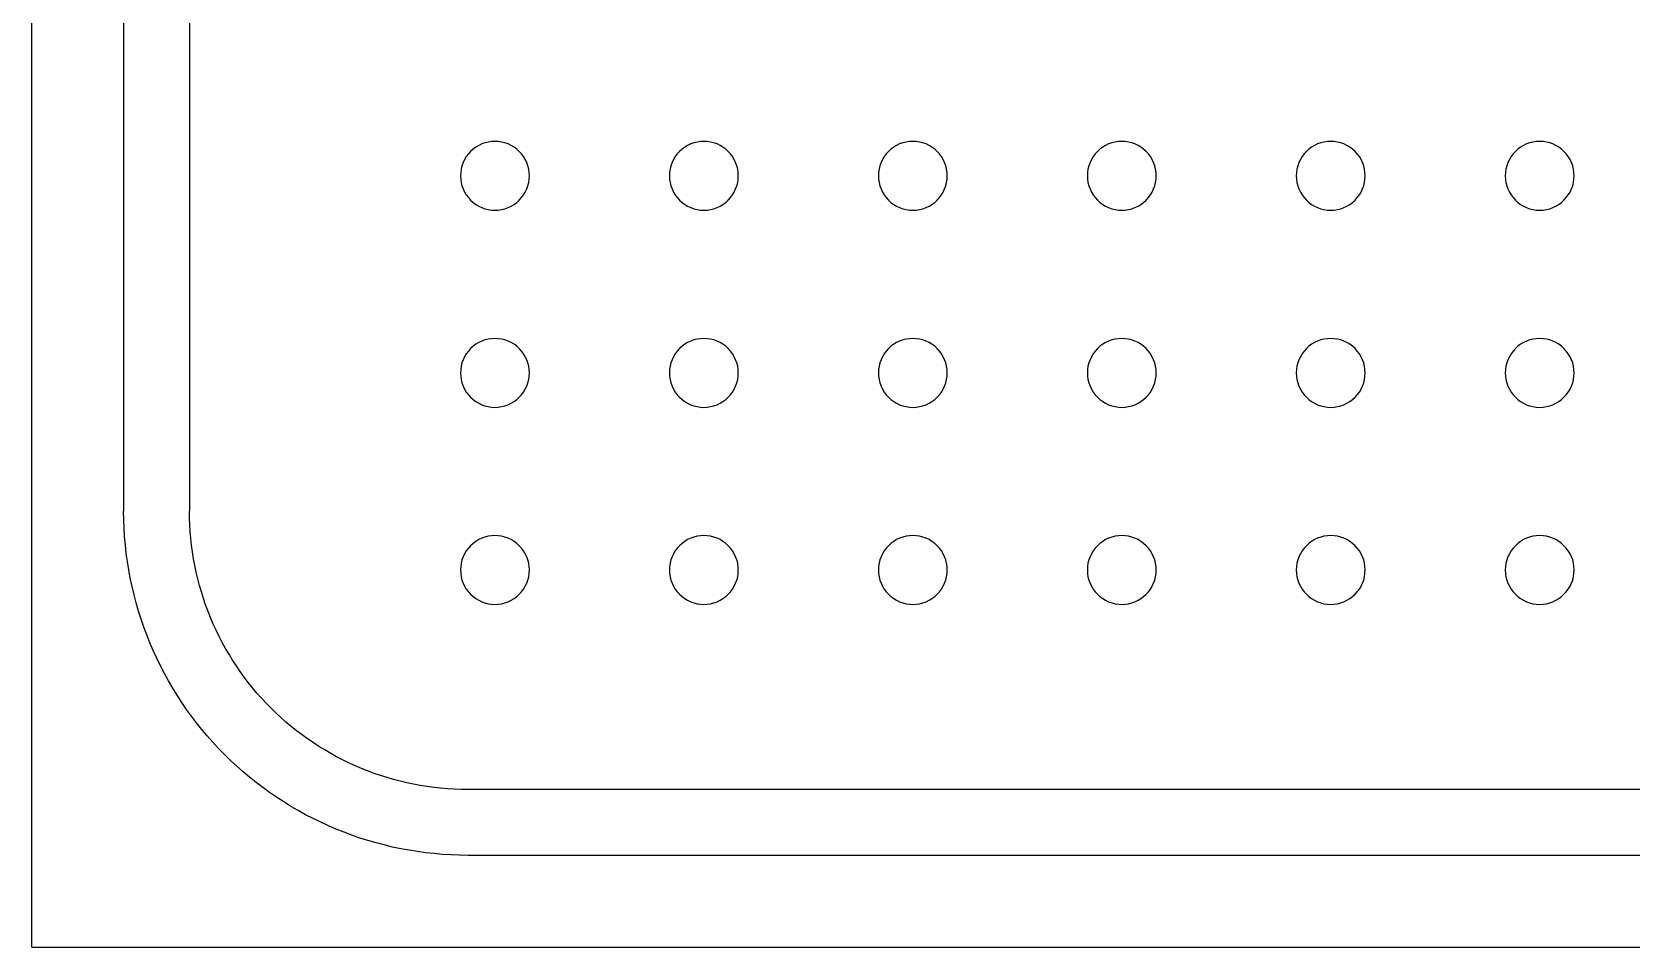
# Model space of a CAD drawing. Header units: millimetres. Extents: x -159872 to 386485, y -250577 to 158966.
# Drawn here: x 158739.1 to 158879.3, y 9639.6 to 9719.9 of the extents above; entities that cross this region are included whole.
import ezdxf

# ---------------------------------------------------------------- set-up
doc = ezdxf.new("R2010")
doc.units = ezdxf.units.MM
doc.layers.get('0').update_dxf_attribs({"lineweight": 25})
doc.layers.add('LDS-equipment-kitchen equipment', color=3, linetype='Continuous', lineweight=13)

# ---------------------------------------------------------------- blocks, each defined once
blk = doc.blocks.new('A$C41f9af21')
at = {"lineweight": 25, "transparency": 33554687}
for points in [[(110.91, 17.39, 0), (110.91, 187.2, 0)], [(118.95, 148.98, 0), (118.95, 55.61, 0)], [(124.72, 148.98, 0), (124.72, 55.61, 0)], [(458.78, 31.19, 0), (149.13, 31.19, 0)], [(458.78, 25.43, 0), (149.13, 25.43, 0)], [(110.91, 17.39, 0), (497, 17.39, 0)]]:
    blk.add_polyline3d(points, dxfattribs=at)
at = {"lineweight": 25}
for points in [[(148.48, 85.01, 0), (148.5, 84.72, 0), (148.54, 84.42, 0), (148.61, 84.14, 0), (148.71, 83.86, 0), (148.84, 83.59, 0), (148.99, 83.34, 0), (149.17, 83.1, 0), (149.36, 82.88, 0), (149.58, 82.68, 0), (149.82, 82.5, 0), (150.08, 82.35, 0), (150.34, 82.22, 0), (150.62, 82.12, 0), (150.91, 82.05, 0), (151.2, 82.01, 0), (151.5, 81.99, 0), (151.79, 82.01, 0), (152.09, 82.05, 0), (152.37, 82.12, 0), (152.65, 82.22, 0), (152.92, 82.35, 0), (153.18, 82.5, 0), (153.41, 82.68, 0), (153.63, 82.88, 0), (153.83, 83.1, 0), (154.01, 83.34, 0), (154.16, 83.59, 0), (154.29, 83.86, 0), (154.39, 84.14, 0), (154.46, 84.42, 0), (154.5, 84.72, 0), (154.52, 85.01, 0), (154.5, 85.31, 0), (154.46, 85.6, 0), (154.39, 85.89, 0), (154.29, 86.17, 0), (154.16, 86.43, 0), (154.01, 86.69, 0), (153.83, 86.93, 0), (153.63, 87.15, 0), (153.41, 87.34, 0), (153.18, 87.52, 0), (152.92, 87.67, 0), (152.65, 87.8, 0), (152.37, 87.9, 0), (152.09, 87.97, 0), (151.79, 88.02, 0), (151.5, 88.03, 0), (151.2, 88.02, 0), (150.91, 87.97, 0), (150.62, 87.9, 0), (150.34, 87.8, 0), (150.08, 87.67, 0), (149.82, 87.52, 0), (149.58, 87.34, 0), (149.36, 87.15, 0), (149.17, 86.93, 0), (148.99, 86.69, 0), (148.84, 86.43, 0), (148.71, 86.17, 0), (148.61, 85.89, 0), (148.54, 85.6, 0), (148.5, 85.31, 0), (148.48, 85.01, 0)], [(166.8, 85.01, 0), (166.81, 84.72, 0), (166.86, 84.42, 0), (166.93, 84.14, 0), (167.03, 83.86, 0), (167.16, 83.59, 0), (167.31, 83.34, 0), (167.48, 83.1, 0), (167.68, 82.88, 0), (167.9, 82.68, 0), (168.14, 82.5, 0), (168.39, 82.35, 0), (168.66, 82.22, 0), (168.94, 82.12, 0), (169.23, 82.05, 0), (169.52, 82.01, 0), (169.82, 81.99, 0), (170.11, 82.01, 0), (170.41, 82.05, 0), (170.69, 82.12, 0), (170.97, 82.22, 0), (171.24, 82.35, 0), (171.49, 82.5, 0), (171.73, 82.68, 0), (171.95, 82.88, 0), (172.15, 83.1, 0), (172.33, 83.34, 0), (172.48, 83.59, 0), (172.6, 83.86, 0), (172.7, 84.14, 0), (172.78, 84.42, 0), (172.82, 84.72, 0), (172.83, 85.01, 0), (172.82, 85.31, 0), (172.78, 85.6, 0), (172.7, 85.89, 0), (172.6, 86.17, 0), (172.48, 86.43, 0), (172.33, 86.69, 0), (172.15, 86.93, 0), (171.95, 87.15, 0), (171.73, 87.34, 0), (171.49, 87.52, 0), (171.24, 87.67, 0), (170.97, 87.8, 0), (170.69, 87.9, 0), (170.41, 87.97, 0), (170.11, 88.02, 0), (169.82, 88.03, 0), (169.52, 88.02, 0), (169.23, 87.97, 0), (168.94, 87.9, 0), (168.66, 87.8, 0), (168.39, 87.67, 0), (168.14, 87.52, 0), (167.9, 87.34, 0), (167.68, 87.15, 0), (167.48, 86.93, 0), (167.31, 86.69, 0), (167.16, 86.43, 0), (167.03, 86.17, 0), (166.93, 85.89, 0), (166.86, 85.6, 0), (166.81, 85.31, 0), (166.8, 85.01, 0)], [(185.12, 85.01, 0), (185.13, 84.72, 0), (185.18, 84.42, 0), (185.25, 84.14, 0), (185.35, 83.86, 0), (185.47, 83.59, 0), (185.63, 83.34, 0), (185.8, 83.1, 0), (186, 82.88, 0), (186.22, 82.68, 0), (186.46, 82.5, 0), (186.71, 82.35, 0), (186.98, 82.22, 0), (187.26, 82.12, 0), (187.55, 82.05, 0), (187.84, 82.01, 0), (188.13, 81.99, 0), (188.43, 82.01, 0), (188.72, 82.05, 0), (189.01, 82.12, 0), (189.29, 82.22, 0), (189.56, 82.35, 0), (189.81, 82.5, 0), (190.05, 82.68, 0), (190.27, 82.88, 0), (190.47, 83.1, 0), (190.64, 83.34, 0), (190.8, 83.59, 0), (190.92, 83.86, 0), (191.02, 84.14, 0), (191.09, 84.42, 0), (191.14, 84.72, 0), (191.15, 85.01, 0), (191.14, 85.31, 0), (191.09, 85.6, 0), (191.02, 85.89, 0), (190.92, 86.17, 0), (190.8, 86.43, 0), (190.64, 86.69, 0), (190.47, 86.93, 0), (190.27, 87.15, 0), (190.05, 87.34, 0), (189.81, 87.52, 0), (189.56, 87.67, 0), (189.29, 87.8, 0), (189.01, 87.9, 0), (188.72, 87.97, 0), (188.43, 88.02, 0), (188.13, 88.03, 0), (187.84, 88.02, 0), (187.55, 87.97, 0), (187.26, 87.9, 0), (186.98, 87.8, 0), (186.71, 87.67, 0), (186.46, 87.52, 0), (186.22, 87.34, 0), (186, 87.15, 0), (185.8, 86.93, 0), (185.63, 86.69, 0), (185.47, 86.43, 0), (185.35, 86.17, 0), (185.25, 85.89, 0), (185.18, 85.6, 0), (185.13, 85.31, 0), (185.12, 85.01, 0)], [(203.44, 85.01, 0), (203.45, 84.72, 0), (203.49, 84.42, 0), (203.57, 84.14, 0), (203.67, 83.86, 0), (203.79, 83.59, 0), (203.94, 83.34, 0), (204.12, 83.1, 0), (204.32, 82.88, 0), (204.54, 82.68, 0), (204.78, 82.5, 0), (205.03, 82.35, 0), (205.3, 82.22, 0), (205.58, 82.12, 0), (205.86, 82.05, 0), (206.16, 82.01, 0), (206.45, 81.99, 0), (206.75, 82.01, 0), (207.04, 82.05, 0), (207.33, 82.12, 0), (207.61, 82.22, 0), (207.88, 82.35, 0), (208.13, 82.5, 0), (208.37, 82.68, 0), (208.59, 82.88, 0), (208.79, 83.1, 0), (208.96, 83.34, 0), (209.11, 83.59, 0), (209.24, 83.86, 0), (209.34, 84.14, 0), (209.41, 84.42, 0), (209.46, 84.72, 0), (209.47, 85.01, 0), (209.46, 85.31, 0), (209.41, 85.6, 0), (209.34, 85.89, 0), (209.24, 86.17, 0), (209.11, 86.43, 0), (208.96, 86.69, 0), (208.79, 86.93, 0), (208.59, 87.15, 0), (208.37, 87.34, 0), (208.13, 87.52, 0), (207.88, 87.67, 0), (207.61, 87.8, 0), (207.33, 87.9, 0), (207.04, 87.97, 0), (206.75, 88.02, 0), (206.45, 88.03, 0), (206.16, 88.02, 0), (205.86, 87.97, 0), (205.58, 87.9, 0), (205.3, 87.8, 0), (205.03, 87.67, 0), (204.78, 87.52, 0), (204.54, 87.34, 0), (204.32, 87.15, 0), (204.12, 86.93, 0), (203.94, 86.69, 0), (203.79, 86.43, 0), (203.67, 86.17, 0), (203.57, 85.89, 0), (203.49, 85.6, 0), (203.45, 85.31, 0), (203.44, 85.01, 0)], [(221.75, 85.01, 0), (221.77, 84.72, 0), (221.81, 84.42, 0), (221.88, 84.14, 0), (221.98, 83.86, 0), (222.11, 83.59, 0), (222.26, 83.34, 0), (222.44, 83.1, 0), (222.64, 82.88, 0), (222.86, 82.68, 0), (223.09, 82.5, 0), (223.35, 82.35, 0), (223.62, 82.22, 0), (223.9, 82.12, 0), (224.18, 82.05, 0), (224.48, 82.01, 0), (224.77, 81.99, 0), (225.07, 82.01, 0), (225.36, 82.05, 0), (225.65, 82.12, 0), (225.93, 82.22, 0), (226.19, 82.35, 0), (226.45, 82.5, 0), (226.69, 82.68, 0), (226.91, 82.88, 0), (227.1, 83.1, 0), (227.28, 83.34, 0), (227.43, 83.59, 0), (227.56, 83.86, 0), (227.66, 84.14, 0), (227.73, 84.42, 0), (227.77, 84.72, 0), (227.79, 85.01, 0), (227.77, 85.31, 0), (227.73, 85.6, 0), (227.66, 85.89, 0), (227.56, 86.17, 0), (227.43, 86.43, 0), (227.28, 86.69, 0), (227.1, 86.93, 0), (226.91, 87.15, 0), (226.69, 87.34, 0), (226.45, 87.52, 0), (226.19, 87.67, 0), (225.93, 87.8, 0), (225.65, 87.9, 0), (225.36, 87.97, 0), (225.07, 88.02, 0), (224.77, 88.03, 0), (224.48, 88.02, 0), (224.18, 87.97, 0), (223.9, 87.9, 0), (223.62, 87.8, 0), (223.35, 87.67, 0), (223.09, 87.52, 0), (222.86, 87.34, 0), (222.64, 87.15, 0), (222.44, 86.93, 0), (222.26, 86.69, 0), (222.11, 86.43, 0), (221.98, 86.17, 0), (221.88, 85.89, 0), (221.81, 85.6, 0), (221.77, 85.31, 0), (221.75, 85.01, 0)], [(240.07, 85.01, 0), (240.09, 84.72, 0), (240.13, 84.42, 0), (240.2, 84.14, 0), (240.3, 83.86, 0), (240.43, 83.59, 0), (240.58, 83.34, 0), (240.76, 83.1, 0), (240.96, 82.88, 0), (241.18, 82.68, 0), (241.41, 82.5, 0), (241.67, 82.35, 0), (241.93, 82.22, 0), (242.21, 82.12, 0), (242.5, 82.05, 0), (242.79, 82.01, 0), (243.09, 81.99, 0), (243.39, 82.01, 0), (243.68, 82.05, 0), (243.97, 82.12, 0), (244.24, 82.22, 0), (244.51, 82.35, 0), (244.77, 82.5, 0), (245, 82.68, 0), (245.22, 82.88, 0), (245.42, 83.1, 0), (245.6, 83.34, 0), (245.75, 83.59, 0), (245.88, 83.86, 0), (245.98, 84.14, 0), (246.05, 84.42, 0), (246.09, 84.72, 0), (246.11, 85.01, 0), (246.09, 85.31, 0), (246.05, 85.6, 0), (245.98, 85.89, 0), (245.88, 86.17, 0), (245.75, 86.43, 0), (245.6, 86.69, 0), (245.42, 86.93, 0), (245.22, 87.15, 0), (245, 87.34, 0), (244.77, 87.52, 0), (244.51, 87.67, 0), (244.24, 87.8, 0), (243.97, 87.9, 0), (243.68, 87.97, 0), (243.39, 88.02, 0), (243.09, 88.03, 0), (242.79, 88.02, 0), (242.5, 87.97, 0), (242.21, 87.9, 0), (241.93, 87.8, 0), (241.67, 87.67, 0), (241.41, 87.52, 0), (241.18, 87.34, 0), (240.96, 87.15, 0), (240.76, 86.93, 0), (240.58, 86.69, 0), (240.43, 86.43, 0), (240.3, 86.17, 0), (240.2, 85.89, 0), (240.13, 85.6, 0), (240.09, 85.31, 0), (240.07, 85.01, 0)], [(148.48, 67.73, 0), (148.5, 67.44, 0), (148.54, 67.14, 0), (148.61, 66.85, 0), (148.71, 66.58, 0), (148.84, 66.31, 0), (148.99, 66.05, 0), (149.17, 65.82, 0), (149.36, 65.6, 0), (149.58, 65.4, 0), (149.82, 65.22, 0), (150.08, 65.07, 0), (150.34, 64.94, 0), (150.62, 64.84, 0), (150.91, 64.77, 0), (151.2, 64.73, 0), (151.5, 64.71, 0), (151.79, 64.73, 0), (152.09, 64.77, 0), (152.37, 64.84, 0), (152.65, 64.94, 0), (152.92, 65.07, 0), (153.18, 65.22, 0), (153.41, 65.4, 0), (153.63, 65.6, 0), (153.83, 65.82, 0), (154.01, 66.05, 0), (154.16, 66.31, 0), (154.29, 66.58, 0), (154.39, 66.85, 0), (154.46, 67.14, 0), (154.5, 67.44, 0), (154.52, 67.73, 0), (154.5, 68.03, 0), (154.46, 68.32, 0), (154.39, 68.61, 0), (154.29, 68.89, 0), (154.16, 69.15, 0), (154.01, 69.41, 0), (153.83, 69.65, 0), (153.63, 69.86, 0), (153.41, 70.06, 0), (153.18, 70.24, 0), (152.92, 70.39, 0), (152.65, 70.52, 0), (152.37, 70.62, 0), (152.09, 70.69, 0), (151.79, 70.73, 0), (151.5, 70.75, 0), (151.2, 70.73, 0), (150.91, 70.69, 0), (150.62, 70.62, 0), (150.34, 70.52, 0), (150.08, 70.39, 0), (149.82, 70.24, 0), (149.58, 70.06, 0), (149.36, 69.86, 0), (149.17, 69.65, 0), (148.99, 69.41, 0), (148.84, 69.15, 0), (148.71, 68.89, 0), (148.61, 68.61, 0), (148.54, 68.32, 0), (148.5, 68.03, 0), (148.48, 67.73, 0)], [(166.8, 67.73, 0), (166.81, 67.44, 0), (166.86, 67.14, 0), (166.93, 66.85, 0), (167.03, 66.58, 0), (167.16, 66.31, 0), (167.31, 66.05, 0), (167.48, 65.82, 0), (167.68, 65.6, 0), (167.9, 65.4, 0), (168.14, 65.22, 0), (168.39, 65.07, 0), (168.66, 64.94, 0), (168.94, 64.84, 0), (169.23, 64.77, 0), (169.52, 64.73, 0), (169.82, 64.71, 0), (170.11, 64.73, 0), (170.41, 64.77, 0), (170.69, 64.84, 0), (170.97, 64.94, 0), (171.24, 65.07, 0), (171.49, 65.22, 0), (171.73, 65.4, 0), (171.95, 65.6, 0), (172.15, 65.82, 0), (172.33, 66.05, 0), (172.48, 66.31, 0), (172.6, 66.58, 0), (172.7, 66.85, 0), (172.78, 67.14, 0), (172.82, 67.44, 0), (172.83, 67.73, 0), (172.82, 68.03, 0), (172.78, 68.32, 0), (172.7, 68.61, 0), (172.6, 68.89, 0), (172.48, 69.15, 0), (172.33, 69.41, 0), (172.15, 69.65, 0), (171.95, 69.86, 0), (171.73, 70.06, 0), (171.49, 70.24, 0), (171.24, 70.39, 0), (170.97, 70.52, 0), (170.69, 70.62, 0), (170.41, 70.69, 0), (170.11, 70.73, 0), (169.82, 70.75, 0), (169.52, 70.73, 0), (169.23, 70.69, 0), (168.94, 70.62, 0), (168.66, 70.52, 0), (168.39, 70.39, 0), (168.14, 70.24, 0), (167.9, 70.06, 0), (167.68, 69.86, 0), (167.48, 69.65, 0), (167.31, 69.41, 0), (167.16, 69.15, 0), (167.03, 68.89, 0), (166.93, 68.61, 0), (166.86, 68.32, 0), (166.81, 68.03, 0), (166.8, 67.73, 0)], [(185.12, 67.73, 0), (185.13, 67.44, 0), (185.18, 67.14, 0), (185.25, 66.85, 0), (185.35, 66.58, 0), (185.47, 66.31, 0), (185.63, 66.05, 0), (185.8, 65.82, 0), (186, 65.6, 0), (186.22, 65.4, 0), (186.46, 65.22, 0), (186.71, 65.07, 0), (186.98, 64.94, 0), (187.26, 64.84, 0), (187.55, 64.77, 0), (187.84, 64.73, 0), (188.13, 64.71, 0), (188.43, 64.73, 0), (188.72, 64.77, 0), (189.01, 64.84, 0), (189.29, 64.94, 0), (189.56, 65.07, 0), (189.81, 65.22, 0), (190.05, 65.4, 0), (190.27, 65.6, 0), (190.47, 65.82, 0), (190.64, 66.05, 0), (190.8, 66.31, 0), (190.92, 66.58, 0), (191.02, 66.85, 0), (191.09, 67.14, 0), (191.14, 67.44, 0), (191.15, 67.73, 0), (191.14, 68.03, 0), (191.09, 68.32, 0), (191.02, 68.61, 0), (190.92, 68.89, 0), (190.8, 69.15, 0), (190.64, 69.41, 0), (190.47, 69.65, 0), (190.27, 69.86, 0), (190.05, 70.06, 0), (189.81, 70.24, 0), (189.56, 70.39, 0), (189.29, 70.52, 0), (189.01, 70.62, 0), (188.72, 70.69, 0), (188.43, 70.73, 0), (188.13, 70.75, 0), (187.84, 70.73, 0), (187.55, 70.69, 0), (187.26, 70.62, 0), (186.98, 70.52, 0), (186.71, 70.39, 0), (186.46, 70.24, 0), (186.22, 70.06, 0), (186, 69.86, 0), (185.8, 69.65, 0), (185.63, 69.41, 0), (185.47, 69.15, 0), (185.35, 68.89, 0), (185.25, 68.61, 0), (185.18, 68.32, 0), (185.13, 68.03, 0), (185.12, 67.73, 0)], [(203.44, 67.73, 0), (203.45, 67.44, 0), (203.49, 67.14, 0), (203.57, 66.85, 0), (203.67, 66.58, 0), (203.79, 66.31, 0), (203.94, 66.05, 0), (204.12, 65.82, 0), (204.32, 65.6, 0), (204.54, 65.4, 0), (204.78, 65.22, 0), (205.03, 65.07, 0), (205.3, 64.94, 0), (205.58, 64.84, 0), (205.86, 64.77, 0), (206.16, 64.73, 0), (206.45, 64.71, 0), (206.75, 64.73, 0), (207.04, 64.77, 0), (207.33, 64.84, 0), (207.61, 64.94, 0), (207.88, 65.07, 0), (208.13, 65.22, 0), (208.37, 65.4, 0), (208.59, 65.6, 0), (208.79, 65.82, 0), (208.96, 66.05, 0), (209.11, 66.31, 0), (209.24, 66.58, 0), (209.34, 66.85, 0), (209.41, 67.14, 0), (209.46, 67.44, 0), (209.47, 67.73, 0), (209.46, 68.03, 0), (209.41, 68.32, 0), (209.34, 68.61, 0), (209.24, 68.89, 0), (209.11, 69.15, 0), (208.96, 69.41, 0), (208.79, 69.65, 0), (208.59, 69.86, 0), (208.37, 70.06, 0), (208.13, 70.24, 0), (207.88, 70.39, 0), (207.61, 70.52, 0), (207.33, 70.62, 0), (207.04, 70.69, 0), (206.75, 70.73, 0), (206.45, 70.75, 0), (206.16, 70.73, 0), (205.86, 70.69, 0), (205.58, 70.62, 0), (205.3, 70.52, 0), (205.03, 70.39, 0), (204.78, 70.24, 0), (204.54, 70.06, 0), (204.32, 69.86, 0), (204.12, 69.65, 0), (203.94, 69.41, 0), (203.79, 69.15, 0), (203.67, 68.89, 0), (203.57, 68.61, 0), (203.49, 68.32, 0), (203.45, 68.03, 0), (203.44, 67.73, 0)], [(221.75, 67.73, 0), (221.77, 67.44, 0), (221.81, 67.14, 0), (221.88, 66.85, 0), (221.98, 66.58, 0), (222.11, 66.31, 0), (222.26, 66.05, 0), (222.44, 65.82, 0), (222.64, 65.6, 0), (222.86, 65.4, 0), (223.09, 65.22, 0), (223.35, 65.07, 0), (223.62, 64.94, 0), (223.9, 64.84, 0), (224.18, 64.77, 0), (224.48, 64.73, 0), (224.77, 64.71, 0), (225.07, 64.73, 0), (225.36, 64.77, 0), (225.65, 64.84, 0), (225.93, 64.94, 0), (226.19, 65.07, 0), (226.45, 65.22, 0), (226.69, 65.4, 0), (226.91, 65.6, 0), (227.1, 65.82, 0), (227.28, 66.05, 0), (227.43, 66.31, 0), (227.56, 66.58, 0), (227.66, 66.85, 0), (227.73, 67.14, 0), (227.77, 67.44, 0), (227.79, 67.73, 0), (227.77, 68.03, 0), (227.73, 68.32, 0), (227.66, 68.61, 0), (227.56, 68.89, 0), (227.43, 69.15, 0), (227.28, 69.41, 0), (227.1, 69.65, 0), (226.91, 69.86, 0), (226.69, 70.06, 0), (226.45, 70.24, 0), (226.19, 70.39, 0), (225.93, 70.52, 0), (225.65, 70.62, 0), (225.36, 70.69, 0), (225.07, 70.73, 0), (224.77, 70.75, 0), (224.48, 70.73, 0), (224.18, 70.69, 0), (223.9, 70.62, 0), (223.62, 70.52, 0), (223.35, 70.39, 0), (223.09, 70.24, 0), (222.86, 70.06, 0), (222.64, 69.86, 0), (222.44, 69.65, 0), (222.26, 69.41, 0), (222.11, 69.15, 0), (221.98, 68.89, 0), (221.88, 68.61, 0), (221.81, 68.32, 0), (221.77, 68.03, 0), (221.75, 67.73, 0)], [(240.07, 67.73, 0), (240.09, 67.44, 0), (240.13, 67.14, 0), (240.2, 66.85, 0), (240.3, 66.58, 0), (240.43, 66.31, 0), (240.58, 66.05, 0), (240.76, 65.82, 0), (240.96, 65.6, 0), (241.18, 65.4, 0), (241.41, 65.22, 0), (241.67, 65.07, 0), (241.93, 64.94, 0), (242.21, 64.84, 0), (242.5, 64.77, 0), (242.79, 64.73, 0), (243.09, 64.71, 0), (243.39, 64.73, 0), (243.68, 64.77, 0), (243.97, 64.84, 0), (244.24, 64.94, 0), (244.51, 65.07, 0), (244.77, 65.22, 0), (245, 65.4, 0), (245.22, 65.6, 0), (245.42, 65.82, 0), (245.6, 66.05, 0), (245.75, 66.31, 0), (245.88, 66.58, 0), (245.98, 66.85, 0), (246.05, 67.14, 0), (246.09, 67.44, 0), (246.11, 67.73, 0), (246.09, 68.03, 0), (246.05, 68.32, 0), (245.98, 68.61, 0), (245.88, 68.89, 0), (245.75, 69.15, 0), (245.6, 69.41, 0), (245.42, 69.65, 0), (245.22, 69.86, 0), (245, 70.06, 0), (244.77, 70.24, 0), (244.51, 70.39, 0), (244.24, 70.52, 0), (243.97, 70.62, 0), (243.68, 70.69, 0), (243.39, 70.73, 0), (243.09, 70.75, 0), (242.79, 70.73, 0), (242.5, 70.69, 0), (242.21, 70.62, 0), (241.93, 70.52, 0), (241.67, 70.39, 0), (241.41, 70.24, 0), (241.18, 70.06, 0), (240.96, 69.86, 0), (240.76, 69.65, 0), (240.58, 69.41, 0), (240.43, 69.15, 0), (240.3, 68.89, 0), (240.2, 68.61, 0), (240.13, 68.32, 0), (240.09, 68.03, 0), (240.07, 67.73, 0)], [(149.13, 25.43, 0), (148.39, 25.44, 0), (147.65, 25.47, 0), (146.91, 25.51, 0), (146.17, 25.58, 0), (145.44, 25.66, 0), (144.7, 25.76, 0), (143.97, 25.88, 0), (143.24, 26.01, 0), (142.52, 26.16, 0), (141.8, 26.34, 0), (141.08, 26.52, 0), (140.37, 26.73, 0), (139.66, 26.95, 0), (138.96, 27.2, 0), (138.27, 27.45, 0), (137.58, 27.73, 0), (136.9, 28.02, 0), (136.23, 28.33, 0), (135.56, 28.65, 0), (134.9, 28.99, 0), (134.26, 29.35, 0), (133.62, 29.72, 0), (132.99, 30.11, 0), (132.36, 30.52, 0), (131.75, 30.94, 0), (131.15, 31.37, 0), (130.56, 31.82, 0), (129.99, 32.28, 0), (129.42, 32.76, 0), (128.86, 33.25, 0), (128.32, 33.75, 0), (127.79, 34.27, 0), (127.27, 34.8, 0), (126.77, 35.34, 0), (126.28, 35.9, 0), (125.8, 36.46, 0), (125.34, 37.04, 0), (124.89, 37.63, 0), (124.46, 38.23, 0), (124.04, 38.84, 0), (123.64, 39.46, 0), (123.25, 40.09, 0), (122.87, 40.73, 0), (122.52, 41.38, 0), (122.18, 42.04, 0), (121.85, 42.71, 0), (121.54, 43.38, 0), (121.25, 44.06, 0), (120.98, 44.75, 0), (120.72, 45.44, 0), (120.48, 46.14, 0), (120.25, 46.85, 0), (120.05, 47.56, 0), (119.86, 48.28, 0), (119.69, 49, 0), (119.53, 49.72, 0), (119.4, 50.45, 0), (119.28, 51.18, 0), (119.18, 51.91, 0), (119.1, 52.65, 0), (119.04, 53.39, 0), (118.99, 54.13, 0), (118.96, 54.87, 0), (118.95, 55.61, 0)], [(149.13, 31.19, 0), (148.53, 31.2, 0), (147.93, 31.22, 0), (147.33, 31.26, 0), (146.74, 31.31, 0), (146.14, 31.38, 0), (145.55, 31.46, 0), (144.96, 31.55, 0), (144.37, 31.66, 0), (143.78, 31.79, 0), (143.2, 31.93, 0), (142.62, 32.08, 0), (142.04, 32.25, 0), (141.47, 32.43, 0), (140.91, 32.62, 0), (140.34, 32.83, 0), (139.79, 33.05, 0), (139.24, 33.29, 0), (138.69, 33.54, 0), (138.15, 33.8, 0), (137.62, 34.08, 0), (137.1, 34.37, 0), (136.58, 34.67, 0), (136.07, 34.98, 0), (135.57, 35.31, 0), (135.07, 35.65, 0), (134.59, 36, 0), (134.11, 36.36, 0), (133.64, 36.74, 0), (133.18, 37.12, 0), (132.73, 37.52, 0), (132.3, 37.93, 0), (131.87, 38.34, 0), (131.45, 38.77, 0), (131.04, 39.21, 0), (130.64, 39.66, 0), (130.26, 40.12, 0), (129.88, 40.59, 0), (129.52, 41.06, 0), (129.17, 41.55, 0), (128.83, 42.04, 0), (128.5, 42.55, 0), (128.19, 43.06, 0), (127.89, 43.57, 0), (127.6, 44.1, 0), (127.32, 44.63, 0), (127.06, 45.17, 0), (126.81, 45.71, 0), (126.57, 46.27, 0), (126.35, 46.82, 0), (126.14, 47.38, 0), (125.95, 47.95, 0), (125.77, 48.52, 0), (125.6, 49.1, 0), (125.45, 49.68, 0), (125.31, 50.26, 0), (125.19, 50.85, 0), (125.08, 51.43, 0), (124.98, 52.03, 0), (124.9, 52.62, 0), (124.83, 53.22, 0), (124.78, 53.81, 0), (124.75, 54.41, 0), (124.72, 55.01, 0), (124.72, 55.61, 0)], [(148.48, 50.45, 0), (148.5, 50.15, 0), (148.54, 49.86, 0), (148.61, 49.57, 0), (148.71, 49.29, 0), (148.84, 49.03, 0), (148.99, 48.77, 0), (149.17, 48.53, 0), (149.36, 48.32, 0), (149.58, 48.12, 0), (149.82, 47.94, 0), (150.08, 47.79, 0), (150.34, 47.66, 0), (150.62, 47.56, 0), (150.91, 47.49, 0), (151.2, 47.45, 0), (151.5, 47.43, 0), (151.79, 47.45, 0), (152.09, 47.49, 0), (152.37, 47.56, 0), (152.65, 47.66, 0), (152.92, 47.79, 0), (153.18, 47.94, 0), (153.41, 48.12, 0), (153.63, 48.32, 0), (153.83, 48.53, 0), (154.01, 48.77, 0), (154.16, 49.03, 0), (154.29, 49.29, 0), (154.39, 49.57, 0), (154.46, 49.86, 0), (154.5, 50.15, 0), (154.52, 50.45, 0), (154.5, 50.75, 0), (154.46, 51.04, 0), (154.39, 51.33, 0), (154.29, 51.6, 0), (154.16, 51.87, 0), (154.01, 52.13, 0), (153.83, 52.36, 0), (153.63, 52.58, 0), (153.41, 52.78, 0), (153.18, 52.96, 0), (152.92, 53.11, 0), (152.65, 53.24, 0), (152.37, 53.34, 0), (152.09, 53.41, 0), (151.79, 53.45, 0), (151.5, 53.47, 0), (151.2, 53.45, 0), (150.91, 53.41, 0), (150.62, 53.34, 0), (150.34, 53.24, 0), (150.08, 53.11, 0), (149.82, 52.96, 0), (149.58, 52.78, 0), (149.36, 52.58, 0), (149.17, 52.36, 0), (148.99, 52.13, 0), (148.84, 51.87, 0), (148.71, 51.6, 0), (148.61, 51.33, 0), (148.54, 51.04, 0), (148.5, 50.75, 0), (148.48, 50.45, 0)], [(166.8, 50.45, 0), (166.81, 50.15, 0), (166.86, 49.86, 0), (166.93, 49.57, 0), (167.03, 49.29, 0), (167.16, 49.03, 0), (167.31, 48.77, 0), (167.48, 48.53, 0), (167.68, 48.32, 0), (167.9, 48.12, 0), (168.14, 47.94, 0), (168.39, 47.79, 0), (168.66, 47.66, 0), (168.94, 47.56, 0), (169.23, 47.49, 0), (169.52, 47.45, 0), (169.82, 47.43, 0), (170.11, 47.45, 0), (170.41, 47.49, 0), (170.69, 47.56, 0), (170.97, 47.66, 0), (171.24, 47.79, 0), (171.49, 47.94, 0), (171.73, 48.12, 0), (171.95, 48.32, 0), (172.15, 48.53, 0), (172.33, 48.77, 0), (172.48, 49.03, 0), (172.6, 49.29, 0), (172.7, 49.57, 0), (172.78, 49.86, 0), (172.82, 50.15, 0), (172.83, 50.45, 0), (172.82, 50.75, 0), (172.78, 51.04, 0), (172.7, 51.33, 0), (172.6, 51.6, 0), (172.48, 51.87, 0), (172.33, 52.13, 0), (172.15, 52.36, 0), (171.95, 52.58, 0), (171.73, 52.78, 0), (171.49, 52.96, 0), (171.24, 53.11, 0), (170.97, 53.24, 0), (170.69, 53.34, 0), (170.41, 53.41, 0), (170.11, 53.45, 0), (169.82, 53.47, 0), (169.52, 53.45, 0), (169.23, 53.41, 0), (168.94, 53.34, 0), (168.66, 53.24, 0), (168.39, 53.11, 0), (168.14, 52.96, 0), (167.9, 52.78, 0), (167.68, 52.58, 0), (167.48, 52.36, 0), (167.31, 52.13, 0), (167.16, 51.87, 0), (167.03, 51.6, 0), (166.93, 51.33, 0), (166.86, 51.04, 0), (166.81, 50.75, 0), (166.8, 50.45, 0)], [(185.12, 50.45, 0), (185.13, 50.15, 0), (185.18, 49.86, 0), (185.25, 49.57, 0), (185.35, 49.29, 0), (185.47, 49.03, 0), (185.63, 48.77, 0), (185.8, 48.53, 0), (186, 48.32, 0), (186.22, 48.12, 0), (186.46, 47.94, 0), (186.71, 47.79, 0), (186.98, 47.66, 0), (187.26, 47.56, 0), (187.55, 47.49, 0), (187.84, 47.45, 0), (188.13, 47.43, 0), (188.43, 47.45, 0), (188.72, 47.49, 0), (189.01, 47.56, 0), (189.29, 47.66, 0), (189.56, 47.79, 0), (189.81, 47.94, 0), (190.05, 48.12, 0), (190.27, 48.32, 0), (190.47, 48.53, 0), (190.64, 48.77, 0), (190.8, 49.03, 0), (190.92, 49.29, 0), (191.02, 49.57, 0), (191.09, 49.86, 0), (191.14, 50.15, 0), (191.15, 50.45, 0), (191.14, 50.75, 0), (191.09, 51.04, 0), (191.02, 51.33, 0), (190.92, 51.6, 0), (190.8, 51.87, 0), (190.64, 52.13, 0), (190.47, 52.36, 0), (190.27, 52.58, 0), (190.05, 52.78, 0), (189.81, 52.96, 0), (189.56, 53.11, 0), (189.29, 53.24, 0), (189.01, 53.34, 0), (188.72, 53.41, 0), (188.43, 53.45, 0), (188.13, 53.47, 0), (187.84, 53.45, 0), (187.55, 53.41, 0), (187.26, 53.34, 0), (186.98, 53.24, 0), (186.71, 53.11, 0), (186.46, 52.96, 0), (186.22, 52.78, 0), (186, 52.58, 0), (185.8, 52.36, 0), (185.63, 52.13, 0), (185.47, 51.87, 0), (185.35, 51.6, 0), (185.25, 51.33, 0), (185.18, 51.04, 0), (185.13, 50.75, 0), (185.12, 50.45, 0)], [(203.44, 50.45, 0), (203.45, 50.15, 0), (203.49, 49.86, 0), (203.57, 49.57, 0), (203.67, 49.29, 0), (203.79, 49.03, 0), (203.94, 48.77, 0), (204.12, 48.53, 0), (204.32, 48.32, 0), (204.54, 48.12, 0), (204.78, 47.94, 0), (205.03, 47.79, 0), (205.3, 47.66, 0), (205.58, 47.56, 0), (205.86, 47.49, 0), (206.16, 47.45, 0), (206.45, 47.43, 0), (206.75, 47.45, 0), (207.04, 47.49, 0), (207.33, 47.56, 0), (207.61, 47.66, 0), (207.88, 47.79, 0), (208.13, 47.94, 0), (208.37, 48.12, 0), (208.59, 48.32, 0), (208.79, 48.53, 0), (208.96, 48.77, 0), (209.11, 49.03, 0), (209.24, 49.29, 0), (209.34, 49.57, 0), (209.41, 49.86, 0), (209.46, 50.15, 0), (209.47, 50.45, 0), (209.46, 50.75, 0), (209.41, 51.04, 0), (209.34, 51.33, 0), (209.24, 51.6, 0), (209.11, 51.87, 0), (208.96, 52.13, 0), (208.79, 52.36, 0), (208.59, 52.58, 0), (208.37, 52.78, 0), (208.13, 52.96, 0), (207.88, 53.11, 0), (207.61, 53.24, 0), (207.33, 53.34, 0), (207.04, 53.41, 0), (206.75, 53.45, 0), (206.45, 53.47, 0), (206.16, 53.45, 0), (205.86, 53.41, 0), (205.58, 53.34, 0), (205.3, 53.24, 0), (205.03, 53.11, 0), (204.78, 52.96, 0), (204.54, 52.78, 0), (204.32, 52.58, 0), (204.12, 52.36, 0), (203.94, 52.13, 0), (203.79, 51.87, 0), (203.67, 51.6, 0), (203.57, 51.33, 0), (203.49, 51.04, 0), (203.45, 50.75, 0), (203.44, 50.45, 0)], [(221.75, 50.45, 0), (221.77, 50.15, 0), (221.81, 49.86, 0), (221.88, 49.57, 0), (221.98, 49.29, 0), (222.11, 49.03, 0), (222.26, 48.77, 0), (222.44, 48.53, 0), (222.64, 48.32, 0), (222.86, 48.12, 0), (223.09, 47.94, 0), (223.35, 47.79, 0), (223.62, 47.66, 0), (223.9, 47.56, 0), (224.18, 47.49, 0), (224.48, 47.45, 0), (224.77, 47.43, 0), (225.07, 47.45, 0), (225.36, 47.49, 0), (225.65, 47.56, 0), (225.93, 47.66, 0), (226.19, 47.79, 0), (226.45, 47.94, 0), (226.69, 48.12, 0), (226.91, 48.32, 0), (227.1, 48.53, 0), (227.28, 48.77, 0), (227.43, 49.03, 0), (227.56, 49.29, 0), (227.66, 49.57, 0), (227.73, 49.86, 0), (227.77, 50.15, 0), (227.79, 50.45, 0), (227.77, 50.75, 0), (227.73, 51.04, 0), (227.66, 51.33, 0), (227.56, 51.6, 0), (227.43, 51.87, 0), (227.28, 52.13, 0), (227.1, 52.36, 0), (226.91, 52.58, 0), (226.69, 52.78, 0), (226.45, 52.96, 0), (226.19, 53.11, 0), (225.93, 53.24, 0), (225.65, 53.34, 0), (225.36, 53.41, 0), (225.07, 53.45, 0), (224.77, 53.47, 0), (224.48, 53.45, 0), (224.18, 53.41, 0), (223.9, 53.34, 0), (223.62, 53.24, 0), (223.35, 53.11, 0), (223.09, 52.96, 0), (222.86, 52.78, 0), (222.64, 52.58, 0), (222.44, 52.36, 0), (222.26, 52.13, 0), (222.11, 51.87, 0), (221.98, 51.6, 0), (221.88, 51.33, 0), (221.81, 51.04, 0), (221.77, 50.75, 0), (221.75, 50.45, 0)], [(240.07, 50.45, 0), (240.09, 50.15, 0), (240.13, 49.86, 0), (240.2, 49.57, 0), (240.3, 49.29, 0), (240.43, 49.03, 0), (240.58, 48.77, 0), (240.76, 48.53, 0), (240.96, 48.32, 0), (241.18, 48.12, 0), (241.41, 47.94, 0), (241.67, 47.79, 0), (241.93, 47.66, 0), (242.21, 47.56, 0), (242.5, 47.49, 0), (242.79, 47.45, 0), (243.09, 47.43, 0), (243.39, 47.45, 0), (243.68, 47.49, 0), (243.97, 47.56, 0), (244.24, 47.66, 0), (244.51, 47.79, 0), (244.77, 47.94, 0), (245, 48.12, 0), (245.22, 48.32, 0), (245.42, 48.53, 0), (245.6, 48.77, 0), (245.75, 49.03, 0), (245.88, 49.29, 0), (245.98, 49.57, 0), (246.05, 49.86, 0), (246.09, 50.15, 0), (246.11, 50.45, 0), (246.09, 50.75, 0), (246.05, 51.04, 0), (245.98, 51.33, 0), (245.88, 51.6, 0), (245.75, 51.87, 0), (245.6, 52.13, 0), (245.42, 52.36, 0), (245.22, 52.58, 0), (245, 52.78, 0), (244.77, 52.96, 0), (244.51, 53.11, 0), (244.24, 53.24, 0), (243.97, 53.34, 0), (243.68, 53.41, 0), (243.39, 53.45, 0), (243.09, 53.47, 0), (242.79, 53.45, 0), (242.5, 53.41, 0), (242.21, 53.34, 0), (241.93, 53.24, 0), (241.67, 53.11, 0), (241.41, 52.96, 0), (241.18, 52.78, 0), (240.96, 52.58, 0), (240.76, 52.36, 0), (240.58, 52.13, 0), (240.43, 51.87, 0), (240.3, 51.6, 0), (240.2, 51.33, 0), (240.13, 51.04, 0), (240.09, 50.75, 0), (240.07, 50.45, 0)]]:
    blk.add_polyline3d(points, dxfattribs=at)
blk = doc.blocks.new('Group-410')
at = {"layer": 'LDS-equipment-kitchen equipment', "rotation": 359.9999999945186}
blk.add_blockref('A$C41f9af21', (97954.62, 46079.75), dxfattribs=at)

msp = doc.modelspace()

# ---------------------------------------------------------------- block references
at = {"layer": 'LDS-equipment-kitchen equipment', "color": 7}
msp.add_blockref('Group-410', (60673.51323, -36457.51522), dxfattribs=at)

doc.saveas('drawing.dxf')
